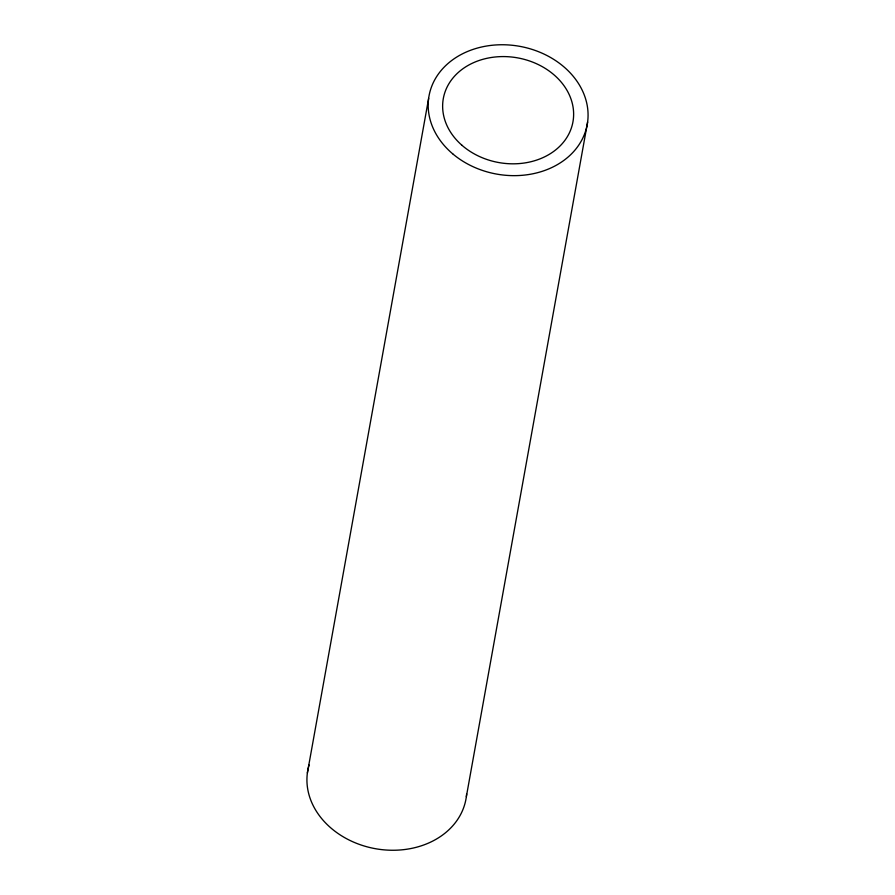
<?xml version="1.0" encoding="UTF-8"?>
<svg xmlns="http://www.w3.org/2000/svg" width="895" height="895" viewBox="0 0 895 895"><rect width="100%" height="100%" fill="white"/><g stroke="black" fill="none" stroke-linecap="round" stroke-linejoin="round"><path stroke-width="1.34" d="M307.377 772.978L428.649 98.372M466.351 796.628L587.623 122.022M466.642 793.921A80.382 64.91 10.2 0 1 375.027 848.628A80.382 64.91 10.2 0 1 309.077 765.001M453.295 154.332A80.382 64.91 10.2 0 0 585.923 129.999A80.382 64.91 10.2 0 0 485.179 46.271A80.382 64.91 10.2 0 0 453.295 154.332M461.898 145.236A65.85 53.174 10.2 0 0 571.424 127.84A65.85 53.174 10.2 0 0 491.086 57.526A65.85 53.174 10.2 0 0 461.898 145.236"/></g></svg>
